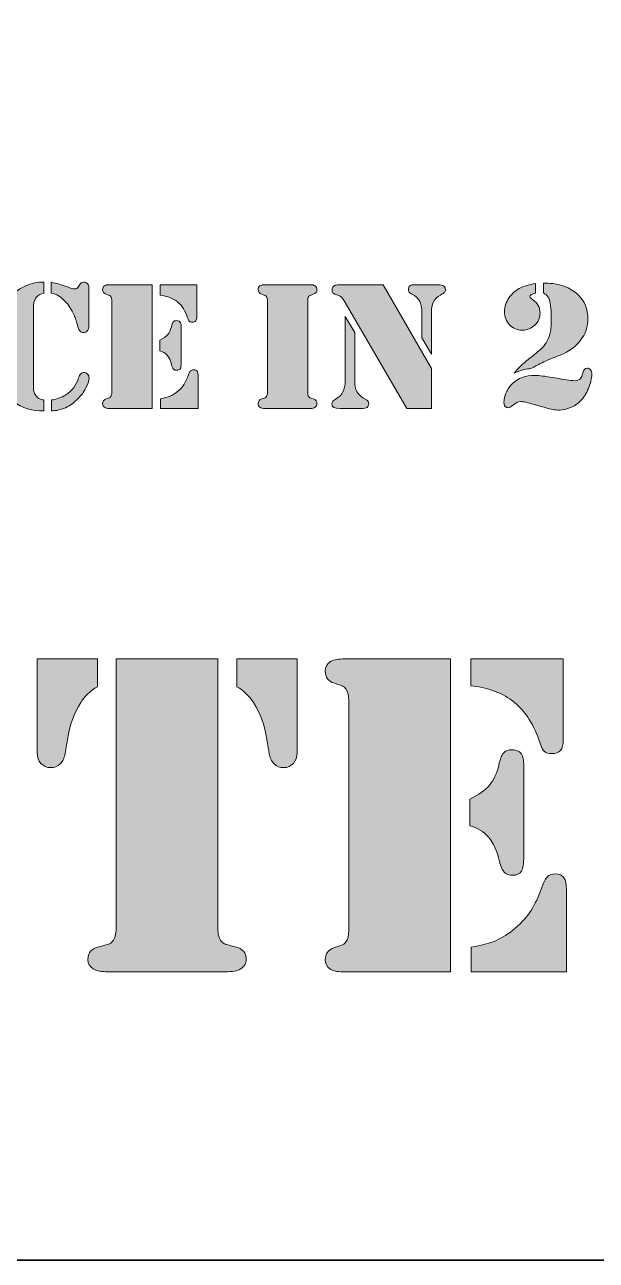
# Model space of a CAD drawing. Header units: inches. Extents: x 5 to 292, y -204 to -7.
# Drawn here: x 113.14 to 133.76, y -203.91 to -159.33 of the extents above; entities that cross this region are included whole.
import ezdxf

# ---------------------------------------------------------------- set-up
doc = ezdxf.new("R2010")
doc.units = ezdxf.units.IN
doc.header["$MEASUREMENT"] = 0
doc.layers.add('Layer 4', color=7, linetype='Continuous')
doc.layers.add('Legend', color=7, linetype='Continuous')

# ---------------------------------------------------------------- blocks, each defined once
blk = doc.blocks.new('block 3')
at = {"layer": 'Legend', "true_color": 0xffffff}
h = blk.add_hatch(color=7, dxfattribs=at)
h.dxf.hatch_style = 2
edge = h.paths.add_edge_path()
edge.add_spline(control_points=[(113.836, -168.624), (113.836, -168.624), (113.836, -169.02), (113.836, -169.02), (113.707, -169.04), (113.611, -169.096), (113.548, -169.19), (113.484, -169.284), (113.453, -169.418), (113.453, -169.593), (113.453, -169.593), (113.453, -172.296), (113.453, -172.296), (113.453, -172.296), (113.453, -172.437), (113.453, -172.437), (113.453, -172.487), (113.463, -172.54), (113.484, -172.595), (113.505, -172.651), (113.531, -172.699), (113.564, -172.738), (113.599, -172.782), (113.636, -172.813), (113.675, -172.831), (113.715, -172.85), (113.768, -172.862), (113.836, -172.869), (113.836, -172.869), (113.836, -173.268), (113.836, -173.268), (113.412, -173.268), (113.045, -173.158), (112.733, -172.938), (112.458, -172.743), (112.251, -172.482), (112.111, -172.154), (111.971, -171.826), (111.902, -171.437), (111.902, -170.987), (111.902, -170.658), (111.947, -170.35), (112.037, -170.066), (112.128, -169.781), (112.259, -169.534), (112.432, -169.324), (112.606, -169.113), (112.815, -168.943), (113.059, -168.814), (113.302, -168.685), (113.536, -168.621), (113.76, -168.621), (113.76, -168.621), (113.836, -168.624), (113.836, -168.624)], knot_values=[0, 0, 0, 0, 1, 1, 1, 2, 2, 2, 3, 3, 3, 4, 4, 4, 5, 5, 5, 6, 6, 6, 7, 7, 7, 8, 8, 8, 9, 9, 9, 10, 10, 10, 11, 11, 11, 12, 12, 12, 13, 13, 13, 14, 14, 14, 15, 15, 15, 16, 16, 16, 17, 17, 17, 18, 18, 18, 18], degree=3, periodic=1)
edge = h.paths.add_edge_path()
edge.add_spline(control_points=[(114.094, -169.023), (114.094, -169.023), (114.094, -168.627), (114.094, -168.627), (114.201, -168.645), (114.288, -168.663), (114.355, -168.683), (114.421, -168.703), (114.542, -168.744), (114.716, -168.807), (114.827, -168.847), (114.902, -168.866), (114.939, -168.866), (115.002, -168.866), (115.05, -168.838), (115.083, -168.781), (115.083, -168.781), (115.125, -168.703), (115.125, -168.703), (115.151, -168.65), (115.201, -168.624), (115.273, -168.624), (115.331, -168.624), (115.377, -168.642), (115.408, -168.676), (115.44, -168.711), (115.456, -168.763), (115.456, -168.83), (115.456, -168.83), (115.456, -170.192), (115.456, -170.192), (115.456, -170.279), (115.436, -170.342), (115.397, -170.381), (115.358, -170.421), (115.313, -170.441), (115.263, -170.441), (115.21, -170.441), (115.168, -170.423), (115.137, -170.39), (115.105, -170.356), (115.079, -170.301), (115.06, -170.224), (115.014, -170.052), (114.969, -169.917), (114.926, -169.818), (114.832, -169.611), (114.725, -169.444), (114.605, -169.315), (114.524, -169.227), (114.443, -169.16), (114.363, -169.113), (114.282, -169.066), (114.193, -169.036), (114.094, -169.023)], knot_values=[0, 0, 0, 0, 1, 1, 1, 2, 2, 2, 3, 3, 3, 4, 4, 4, 5, 5, 5, 6, 6, 6, 7, 7, 7, 8, 8, 8, 9, 9, 9, 10, 10, 10, 11, 11, 11, 12, 12, 12, 13, 13, 13, 14, 14, 14, 15, 15, 15, 16, 16, 16, 17, 17, 17, 18, 18, 18, 18], degree=3, periodic=1)
edge = h.paths.add_edge_path()
edge.add_spline(control_points=[(114.104, -173.268), (114.104, -173.268), (114.104, -172.869), (114.104, -172.869), (114.274, -172.856), (114.453, -172.792), (114.641, -172.676), (114.741, -172.612), (114.831, -172.528), (114.909, -172.422), (114.988, -172.316), (115.047, -172.2), (115.086, -172.074), (115.108, -172.004), (115.134, -171.954), (115.163, -171.925), (115.192, -171.895), (115.231, -171.881), (115.279, -171.881), (115.331, -171.881), (115.375, -171.9), (115.41, -171.939), (115.445, -171.978), (115.462, -172.028), (115.462, -172.087), (115.462, -172.185), (115.425, -172.304), (115.35, -172.444), (115.274, -172.583), (115.178, -172.712), (115.06, -172.829), (114.916, -172.973), (114.768, -173.081), (114.616, -173.15), (114.465, -173.22), (114.294, -173.259), (114.104, -173.268)], knot_values=[0, 0, 0, 0, 1, 1, 1, 2, 2, 2, 3, 3, 3, 4, 4, 4, 5, 5, 5, 6, 6, 6, 7, 7, 7, 8, 8, 8, 9, 9, 9, 10, 10, 10, 11, 11, 11, 12, 12, 12, 12], degree=3, periodic=1)
h = blk.add_hatch(color=7, dxfattribs=at)
h.dxf.hatch_style = 2
edge = h.paths.add_edge_path()
edge.add_spline(control_points=[(117.74, -168.713), (117.74, -168.713), (117.74, -173.18), (117.74, -173.18), (117.74, -173.18), (116.284, -173.18), (116.284, -173.18), (116.284, -173.18), (116.199, -173.18), (116.199, -173.18), (116.12, -173.18), (116.06, -173.165), (116.017, -173.136), (115.975, -173.106), (115.953, -173.064), (115.953, -173.01), (115.953, -172.92), (115.997, -172.861), (116.084, -172.833), (116.156, -172.809), (116.198, -172.794), (116.21, -172.789), (116.222, -172.783), (116.235, -172.771), (116.248, -172.751), (116.274, -172.716), (116.287, -172.661), (116.287, -172.584), (116.287, -172.584), (116.287, -169.308), (116.287, -169.308), (116.287, -169.232), (116.274, -169.176), (116.248, -169.141), (116.235, -169.121), (116.222, -169.109), (116.21, -169.104), (116.198, -169.098), (116.156, -169.083), (116.084, -169.059), (115.997, -169.031), (115.953, -168.972), (115.953, -168.883), (115.953, -168.828), (115.975, -168.786), (116.017, -168.757), (116.06, -168.727), (116.12, -168.713), (116.199, -168.713), (116.199, -168.713), (116.284, -168.713), (116.284, -168.713), (116.284, -168.713), (117.74, -168.713), (117.74, -168.713)], knot_values=[0, 0, 0, 0, 1, 1, 1, 2, 2, 2, 3, 3, 3, 4, 4, 4, 5, 5, 5, 6, 6, 6, 7, 7, 7, 8, 8, 8, 9, 9, 9, 10, 10, 10, 11, 11, 11, 12, 12, 12, 13, 13, 13, 14, 14, 14, 15, 15, 15, 16, 16, 16, 17, 17, 17, 18, 18, 18, 18], degree=3, periodic=1)
edge = h.paths.add_edge_path()
edge.add_spline(control_points=[(118.015, -171.095), (118.015, -171.095), (118.015, -170.716), (118.015, -170.716), (118.142, -170.654), (118.236, -170.588), (118.297, -170.516), (118.358, -170.444), (118.402, -170.348), (118.431, -170.228), (118.448, -170.145), (118.471, -170.087), (118.5, -170.056), (118.528, -170.024), (118.568, -170.009), (118.621, -170.009), (118.69, -170.009), (118.738, -170.036), (118.765, -170.09), (118.78, -170.119), (118.788, -170.183), (118.788, -170.283), (118.788, -170.283), (118.788, -171.53), (118.788, -171.53), (118.788, -171.633), (118.776, -171.704), (118.753, -171.743), (118.73, -171.782), (118.688, -171.802), (118.627, -171.802), (118.577, -171.802), (118.538, -171.787), (118.509, -171.756), (118.481, -171.726), (118.458, -171.674), (118.441, -171.602), (118.403, -171.452), (118.351, -171.336), (118.282, -171.255), (118.213, -171.175), (118.124, -171.121), (118.015, -171.095)], knot_values=[0, 0, 0, 0, 1, 1, 1, 2, 2, 2, 3, 3, 3, 4, 4, 4, 5, 5, 5, 6, 6, 6, 7, 7, 7, 8, 8, 8, 9, 9, 9, 10, 10, 10, 11, 11, 11, 12, 12, 12, 13, 13, 13, 14, 14, 14, 14], degree=3, periodic=1)
edge = h.paths.add_edge_path()
edge.add_spline(control_points=[(118.032, -168.713), (118.032, -168.713), (119.351, -168.713), (119.351, -168.713), (119.351, -168.713), (119.351, -169.871), (119.351, -169.871), (119.351, -169.939), (119.337, -169.988), (119.311, -170.018), (119.285, -170.049), (119.244, -170.064), (119.187, -170.064), (119.139, -170.064), (119.104, -170.054), (119.082, -170.035), (119.06, -170.015), (119.04, -169.975), (119.02, -169.913), (118.937, -169.661), (118.815, -169.467), (118.655, -169.334), (118.495, -169.201), (118.287, -169.121), (118.032, -169.095), (118.032, -169.095), (118.032, -168.713), (118.032, -168.713)], knot_values=[0, 0, 0, 0, 1, 1, 1, 2, 2, 2, 3, 3, 3, 4, 4, 4, 5, 5, 5, 6, 6, 6, 7, 7, 7, 8, 8, 8, 9, 9, 9, 9], degree=3, periodic=1)
edge = h.paths.add_edge_path()
edge.add_spline(control_points=[(118.035, -173.18), (118.035, -173.18), (118.035, -172.826), (118.035, -172.826), (118.177, -172.805), (118.294, -172.774), (118.387, -172.735), (118.479, -172.695), (118.573, -172.635), (118.666, -172.554), (118.76, -172.474), (118.835, -172.391), (118.891, -172.304), (118.946, -172.218), (118.999, -172.104), (119.049, -171.962), (119.073, -171.892), (119.099, -171.845), (119.125, -171.82), (119.151, -171.795), (119.187, -171.782), (119.233, -171.782), (119.294, -171.782), (119.336, -171.8), (119.36, -171.836), (119.384, -171.872), (119.396, -171.935), (119.396, -172.025), (119.396, -172.025), (119.396, -173.18), (119.396, -173.18), (119.396, -173.18), (118.035, -173.18), (118.035, -173.18)], knot_values=[0, 0, 0, 0, 1, 1, 1, 2, 2, 2, 3, 3, 3, 4, 4, 4, 5, 5, 5, 6, 6, 6, 7, 7, 7, 8, 8, 8, 9, 9, 9, 10, 10, 10, 11, 11, 11, 11], degree=3, periodic=1)
h = blk.add_hatch(color=7, dxfattribs=at)
h.dxf.hatch_style = 2
edge = h.paths.add_edge_path()
edge.add_spline(control_points=[(123.353, -173.18), (123.353, -173.18), (121.894, -173.18), (121.894, -173.18), (121.894, -173.18), (121.808, -173.18), (121.808, -173.18), (121.73, -173.18), (121.669, -173.165), (121.627, -173.136), (121.584, -173.106), (121.563, -173.064), (121.563, -173.01), (121.563, -172.92), (121.607, -172.861), (121.694, -172.833), (121.766, -172.809), (121.808, -172.794), (121.82, -172.789), (121.832, -172.783), (121.844, -172.771), (121.858, -172.751), (121.884, -172.716), (121.897, -172.661), (121.897, -172.584), (121.897, -172.584), (121.897, -169.308), (121.897, -169.308), (121.897, -169.232), (121.884, -169.176), (121.858, -169.141), (121.844, -169.121), (121.832, -169.109), (121.82, -169.104), (121.808, -169.098), (121.766, -169.083), (121.694, -169.059), (121.607, -169.031), (121.563, -168.972), (121.563, -168.883), (121.563, -168.828), (121.584, -168.786), (121.627, -168.757), (121.669, -168.727), (121.73, -168.713), (121.808, -168.713), (121.808, -168.713), (121.894, -168.713), (121.894, -168.713), (121.894, -168.713), (123.353, -168.713), (123.353, -168.713), (123.353, -168.713), (123.438, -168.713), (123.438, -168.713), (123.517, -168.713), (123.577, -168.727), (123.62, -168.757), (123.662, -168.786), (123.684, -168.828), (123.684, -168.883), (123.684, -168.972), (123.64, -169.031), (123.553, -169.059), (123.481, -169.083), (123.439, -169.098), (123.427, -169.104), (123.415, -169.109), (123.402, -169.121), (123.389, -169.141), (123.363, -169.176), (123.35, -169.232), (123.35, -169.308), (123.35, -169.308), (123.35, -172.584), (123.35, -172.584), (123.35, -172.661), (123.363, -172.716), (123.389, -172.751), (123.402, -172.771), (123.415, -172.783), (123.427, -172.789), (123.439, -172.794), (123.481, -172.809), (123.553, -172.833), (123.64, -172.861), (123.684, -172.92), (123.684, -173.01), (123.684, -173.064), (123.662, -173.106), (123.62, -173.136), (123.577, -173.165), (123.517, -173.18), (123.438, -173.18), (123.438, -173.18), (123.353, -173.18), (123.353, -173.18)], knot_values=[0, 0, 0, 0, 1, 1, 1, 2, 2, 2, 3, 3, 3, 4, 4, 4, 5, 5, 5, 6, 6, 6, 7, 7, 7, 8, 8, 8, 9, 9, 9, 10, 10, 10, 11, 11, 11, 12, 12, 12, 13, 13, 13, 14, 14, 14, 15, 15, 15, 16, 16, 16, 17, 17, 17, 18, 18, 18, 19, 19, 19, 20, 20, 20, 21, 21, 21, 22, 22, 22, 23, 23, 23, 24, 24, 24, 25, 25, 25, 26, 26, 26, 27, 27, 27, 28, 28, 28, 29, 29, 29, 30, 30, 30, 31, 31, 31, 32, 32, 32, 32], degree=3, periodic=1)
h = blk.add_hatch(color=7, dxfattribs=at)
h.dxf.hatch_style = 2
edge = h.paths.add_edge_path()
edge.add_spline(control_points=[(124.702, -169.861), (124.702, -169.861), (125.049, -170.437), (125.049, -170.437), (125.049, -170.437), (125.049, -172.191), (125.049, -172.191), (125.049, -172.344), (125.074, -172.47), (125.126, -172.568), (125.177, -172.666), (125.258, -172.747), (125.369, -172.81), (125.369, -172.81), (125.467, -172.866), (125.467, -172.866), (125.524, -172.898), (125.553, -172.947), (125.553, -173.013), (125.553, -173.063), (125.532, -173.104), (125.49, -173.137), (125.455, -173.166), (125.383, -173.18), (125.274, -173.18), (125.274, -173.18), (124.518, -173.18), (124.518, -173.18), (124.32, -173.18), (124.22, -173.123), (124.22, -173.01), (124.22, -172.97), (124.231, -172.939), (124.252, -172.916), (124.272, -172.893), (124.317, -172.862), (124.387, -172.823), (124.597, -172.707), (124.702, -172.497), (124.702, -172.191), (124.702, -172.191), (124.702, -169.861), (124.702, -169.861)], knot_values=[0, 0, 0, 0, 1, 1, 1, 2, 2, 2, 3, 3, 3, 4, 4, 4, 5, 5, 5, 6, 6, 6, 7, 7, 7, 8, 8, 8, 9, 9, 9, 10, 10, 10, 11, 11, 11, 12, 12, 12, 13, 13, 13, 14, 14, 14, 14], degree=3, periodic=1)
edge = h.paths.add_edge_path()
edge.add_spline(control_points=[(126.073, -168.713), (126.073, -168.713), (127.814, -171.737), (127.814, -171.737), (127.814, -171.737), (127.814, -173.18), (127.814, -173.18), (127.814, -173.18), (126.921, -173.18), (126.921, -173.18), (126.921, -173.18), (124.698, -169.351), (124.698, -169.351), (124.65, -169.268), (124.611, -169.21), (124.581, -169.177), (124.55, -169.145), (124.511, -169.12), (124.463, -169.105), (124.463, -169.105), (124.338, -169.059), (124.338, -169.059), (124.306, -169.048), (124.279, -169.029), (124.26, -169.001), (124.24, -168.972), (124.23, -168.941), (124.23, -168.905), (124.23, -168.868), (124.24, -168.834), (124.26, -168.802), (124.279, -168.771), (124.306, -168.748), (124.338, -168.735), (124.375, -168.72), (124.476, -168.713), (124.639, -168.713), (124.639, -168.713), (126.073, -168.713), (126.073, -168.713)], knot_values=[0, 0, 0, 0, 1, 1, 1, 2, 2, 2, 3, 3, 3, 4, 4, 4, 5, 5, 5, 6, 6, 6, 7, 7, 7, 8, 8, 8, 9, 9, 9, 10, 10, 10, 11, 11, 11, 12, 12, 12, 13, 13, 13, 13], degree=3, periodic=1)
edge = h.paths.add_edge_path()
edge.add_spline(control_points=[(127.814, -171.213), (127.814, -171.213), (127.467, -170.627), (127.467, -170.627), (127.467, -170.627), (127.467, -169.721), (127.467, -169.721), (127.467, -169.537), (127.44, -169.397), (127.387, -169.3), (127.333, -169.203), (127.239, -169.119), (127.104, -169.049), (127.058, -169.028), (127.026, -169.004), (127.009, -168.979), (126.991, -168.954), (126.983, -168.922), (126.983, -168.883), (126.983, -168.823), (127.002, -168.781), (127.04, -168.753), (127.078, -168.726), (127.14, -168.713), (127.225, -168.713), (127.225, -168.713), (128.043, -168.713), (128.043, -168.713), (128.154, -168.713), (128.227, -168.73), (128.262, -168.765), (128.299, -168.8), (128.318, -168.841), (128.318, -168.889), (128.318, -168.935), (128.308, -168.969), (128.287, -168.992), (128.266, -169.015), (128.217, -169.046), (128.138, -169.085), (128.022, -169.145), (127.935, -169.235), (127.876, -169.357), (127.835, -169.447), (127.814, -169.568), (127.814, -169.721), (127.814, -169.721), (127.814, -171.213), (127.814, -171.213)], knot_values=[0, 0, 0, 0, 1, 1, 1, 2, 2, 2, 3, 3, 3, 4, 4, 4, 5, 5, 5, 6, 6, 6, 7, 7, 7, 8, 8, 8, 9, 9, 9, 10, 10, 10, 11, 11, 11, 12, 12, 12, 13, 13, 13, 14, 14, 14, 15, 15, 15, 16, 16, 16, 16], degree=3, periodic=1)
h = blk.add_hatch(color=7, dxfattribs=at)
h.dxf.hatch_style = 2
edge = h.paths.add_edge_path()
edge.add_spline(control_points=[(133.43, -171.727), (133.478, -171.725), (133.518, -171.744), (133.55, -171.786), (133.581, -171.827), (133.597, -171.882), (133.597, -171.949), (133.597, -172.1), (133.557, -172.268), (133.478, -172.455), (133.398, -172.641), (133.303, -172.792), (133.191, -172.905), (133.095, -173.003), (132.976, -173.083), (132.835, -173.144), (132.693, -173.205), (132.558, -173.235), (132.432, -173.235), (132.279, -173.235), (132.118, -173.21), (131.948, -173.16), (131.948, -173.16), (131.516, -173.033), (131.516, -173.033), (131.273, -172.963), (131.116, -172.928), (131.044, -172.928), (130.948, -172.928), (130.847, -172.973), (130.74, -173.065), (130.672, -173.122), (130.621, -173.15), (130.586, -173.15), (130.536, -173.15), (130.497, -173.134), (130.47, -173.101), (130.443, -173.069), (130.429, -173.022), (130.429, -172.96), (130.429, -172.843), (130.456, -172.723), (130.511, -172.601), (130.565, -172.478), (130.64, -172.371), (130.733, -172.28), (130.932, -172.086), (131.202, -171.988), (131.545, -171.988), (131.704, -171.988), (131.919, -172.014), (132.19, -172.064), (132.585, -172.138), (132.842, -172.175), (132.962, -172.175), (133.067, -172.175), (133.144, -172.149), (133.195, -172.096), (133.212, -172.077), (133.226, -172.054), (133.235, -172.029), (133.245, -172.004), (133.258, -171.959), (133.273, -171.894), (133.297, -171.787), (133.349, -171.731), (133.43, -171.727)], knot_values=[0, 0, 0, 0, 1, 1, 1, 2, 2, 2, 3, 3, 3, 4, 4, 4, 5, 5, 5, 6, 6, 6, 7, 7, 7, 8, 8, 8, 9, 9, 9, 10, 10, 10, 11, 11, 11, 12, 12, 12, 13, 13, 13, 14, 14, 14, 15, 15, 15, 16, 16, 16, 17, 17, 17, 18, 18, 18, 19, 19, 19, 20, 20, 20, 21, 21, 21, 22, 22, 22, 22], degree=3, periodic=1)
edge = h.paths.add_edge_path()
edge.add_spline(control_points=[(131.568, -168.666), (131.568, -168.666), (131.568, -169.014), (131.568, -169.014), (131.507, -169.027), (131.457, -169.045), (131.419, -169.069), (131.381, -169.093), (131.363, -169.117), (131.365, -169.141), (131.369, -169.172), (131.399, -169.204), (131.453, -169.239), (131.552, -169.307), (131.622, -169.38), (131.666, -169.459), (131.71, -169.537), (131.732, -169.632), (131.732, -169.743), (131.732, -169.909), (131.669, -170.052), (131.544, -170.172), (131.418, -170.292), (131.27, -170.352), (131.1, -170.352), (130.914, -170.352), (130.76, -170.288), (130.635, -170.161), (130.511, -170.033), (130.449, -169.874), (130.449, -169.684), (130.449, -169.506), (130.503, -169.339), (130.611, -169.184), (130.719, -169.029), (130.865, -168.907), (131.051, -168.817), (131.169, -168.76), (131.341, -168.71), (131.568, -168.666)], knot_values=[0, 0, 0, 0, 1, 1, 1, 2, 2, 2, 3, 3, 3, 4, 4, 4, 5, 5, 5, 6, 6, 6, 7, 7, 7, 8, 8, 8, 9, 9, 9, 10, 10, 10, 11, 11, 11, 12, 12, 12, 13, 13, 13, 13], degree=3, periodic=1)
edge = h.paths.add_edge_path()
edge.add_spline(control_points=[(131.856, -169.014), (131.856, -169.014), (131.856, -168.657), (131.856, -168.657), (131.856, -168.657), (131.944, -168.657), (131.944, -168.657), (132.171, -168.657), (132.388, -168.694), (132.594, -168.77), (132.8, -168.845), (132.972, -168.949), (133.11, -169.082), (133.341, -169.307), (133.456, -169.591), (133.456, -169.933), (133.456, -170.228), (133.37, -170.489), (133.196, -170.717), (133.023, -170.945), (132.777, -171.123), (132.458, -171.252), (132.458, -171.252), (132.029, -171.422), (132.029, -171.422), (131.905, -171.473), (131.729, -171.56), (131.503, -171.684), (131.503, -171.684), (131.404, -171.74), (131.404, -171.74), (131.317, -171.74), (131.233, -171.751), (131.152, -171.774), (131.072, -171.797), (130.955, -171.841), (130.802, -171.907), (130.881, -171.802), (130.96, -171.711), (131.04, -171.635), (131.119, -171.559), (131.239, -171.458), (131.398, -171.334), (131.603, -171.175), (131.741, -171.059), (131.812, -170.989), (131.883, -170.918), (131.943, -170.835), (131.993, -170.742), (132.044, -170.646), (132.08, -170.533), (132.103, -170.403), (132.126, -170.273), (132.137, -170.109), (132.137, -169.91), (132.137, -169.561), (132.107, -169.326), (132.046, -169.203), (132.022, -169.156), (131.996, -169.118), (131.969, -169.092), (131.942, -169.066), (131.904, -169.04), (131.856, -169.014)], knot_values=[0, 0, 0, 0, 1, 1, 1, 2, 2, 2, 3, 3, 3, 4, 4, 4, 5, 5, 5, 6, 6, 6, 7, 7, 7, 8, 8, 8, 9, 9, 9, 10, 10, 10, 11, 11, 11, 12, 12, 12, 13, 13, 13, 14, 14, 14, 15, 15, 15, 16, 16, 16, 17, 17, 17, 18, 18, 18, 19, 19, 19, 20, 20, 20, 21, 21, 21, 21], degree=3, periodic=1)
h = blk.add_hatch(color=7, dxfattribs=at)
h.dxf.hatch_style = 2
edge = h.paths.add_edge_path()
edge.add_spline(control_points=[(113.592, -182.214), (113.592, -182.214), (115.767, -182.214), (115.767, -182.214), (115.767, -182.214), (115.767, -183.214), (115.767, -183.214), (115.508, -183.363), (115.307, -183.553), (115.163, -183.785), (114.926, -184.16), (114.766, -184.603), (114.684, -185.116), (114.684, -185.116), (114.601, -185.62), (114.601, -185.62), (114.574, -185.78), (114.514, -185.906), (114.423, -185.997), (114.332, -186.088), (114.218, -186.133), (114.08, -186.133), (113.937, -186.133), (113.82, -186.083), (113.729, -185.984), (113.638, -185.885), (113.592, -185.755), (113.592, -185.596), (113.592, -185.596), (113.592, -182.214), (113.592, -182.214)], knot_values=[0, 0, 0, 0, 1, 1, 1, 2, 2, 2, 3, 3, 3, 4, 4, 4, 5, 5, 5, 6, 6, 6, 7, 7, 7, 8, 8, 8, 9, 9, 9, 10, 10, 10, 10], degree=3, periodic=1)
edge = h.paths.add_edge_path()
edge.add_spline(control_points=[(120.108, -182.214), (120.108, -182.214), (120.108, -191.929), (120.108, -191.929), (120.108, -192.144), (120.149, -192.298), (120.232, -192.392), (120.276, -192.447), (120.317, -192.482), (120.356, -192.495), (120.394, -192.509), (120.521, -192.544), (120.736, -192.599), (121.001, -192.659), (121.133, -192.811), (121.133, -193.054), (121.133, -193.197), (121.061, -193.313), (120.918, -193.401), (120.813, -193.467), (120.637, -193.5), (120.389, -193.5), (120.389, -193.5), (120.116, -193.5), (120.116, -193.5), (120.116, -193.5), (116.428, -193.5), (116.428, -193.5), (116.428, -193.5), (116.156, -193.5), (116.156, -193.5), (115.913, -193.5), (115.73, -193.463), (115.606, -193.388), (115.482, -193.314), (115.42, -193.202), (115.42, -193.054), (115.42, -192.811), (115.552, -192.659), (115.817, -192.599), (116.032, -192.544), (116.158, -192.509), (116.197, -192.495), (116.235, -192.482), (116.274, -192.447), (116.313, -192.392), (116.395, -192.298), (116.437, -192.144), (116.437, -191.929), (116.437, -191.929), (116.437, -182.214), (116.437, -182.214), (116.437, -182.214), (120.108, -182.214), (120.108, -182.214)], knot_values=[0, 0, 0, 0, 1, 1, 1, 2, 2, 2, 3, 3, 3, 4, 4, 4, 5, 5, 5, 6, 6, 6, 7, 7, 7, 8, 8, 8, 9, 9, 9, 10, 10, 10, 11, 11, 11, 12, 12, 12, 13, 13, 13, 14, 14, 14, 15, 15, 15, 16, 16, 16, 17, 17, 17, 18, 18, 18, 18], degree=3, periodic=1)
edge = h.paths.add_edge_path()
edge.add_spline(control_points=[(122.969, -182.214), (122.969, -182.214), (122.969, -185.596), (122.969, -185.596), (122.969, -185.755), (122.923, -185.885), (122.832, -185.984), (122.741, -186.083), (122.624, -186.133), (122.481, -186.133), (122.343, -186.133), (122.229, -186.088), (122.138, -185.997), (122.047, -185.906), (121.987, -185.78), (121.96, -185.62), (121.96, -185.62), (121.877, -185.116), (121.877, -185.116), (121.794, -184.603), (121.635, -184.16), (121.398, -183.785), (121.249, -183.553), (121.048, -183.363), (120.794, -183.214), (120.794, -183.214), (120.794, -182.214), (120.794, -182.214), (120.794, -182.214), (122.969, -182.214), (122.969, -182.214)], knot_values=[0, 0, 0, 0, 1, 1, 1, 2, 2, 2, 3, 3, 3, 4, 4, 4, 5, 5, 5, 6, 6, 6, 7, 7, 7, 8, 8, 8, 9, 9, 9, 10, 10, 10, 10], degree=3, periodic=1)
h = blk.add_hatch(color=7, dxfattribs=at)
h.dxf.hatch_style = 2
edge = h.paths.add_edge_path()
edge.add_spline(control_points=[(128.5, -182.214), (128.5, -182.214), (128.5, -193.5), (128.5, -193.5), (128.5, -193.5), (124.821, -193.5), (124.821, -193.5), (124.821, -193.5), (124.606, -193.5), (124.606, -193.5), (124.407, -193.5), (124.254, -193.463), (124.147, -193.388), (124.039, -193.314), (123.986, -193.208), (123.986, -193.07), (123.986, -192.844), (124.096, -192.695), (124.316, -192.624), (124.498, -192.563), (124.604, -192.526), (124.635, -192.512), (124.665, -192.498), (124.697, -192.466), (124.73, -192.417), (124.796, -192.329), (124.829, -192.188), (124.829, -191.995), (124.829, -191.995), (124.829, -183.719), (124.829, -183.719), (124.829, -183.526), (124.796, -183.385), (124.73, -183.297), (124.697, -183.247), (124.665, -183.216), (124.635, -183.202), (124.604, -183.188), (124.498, -183.151), (124.316, -183.09), (124.096, -183.019), (123.986, -182.87), (123.986, -182.644), (123.986, -182.506), (124.039, -182.4), (124.147, -182.325), (124.254, -182.251), (124.407, -182.214), (124.606, -182.214), (124.606, -182.214), (124.821, -182.214), (124.821, -182.214), (124.821, -182.214), (128.5, -182.214), (128.5, -182.214)], knot_values=[0, 0, 0, 0, 1, 1, 1, 2, 2, 2, 3, 3, 3, 4, 4, 4, 5, 5, 5, 6, 6, 6, 7, 7, 7, 8, 8, 8, 9, 9, 9, 10, 10, 10, 11, 11, 11, 12, 12, 12, 13, 13, 13, 14, 14, 14, 15, 15, 15, 16, 16, 16, 17, 17, 17, 18, 18, 18, 18], degree=3, periodic=1)
edge = h.paths.add_edge_path()
edge.add_spline(control_points=[(129.195, -188.233), (129.195, -188.233), (129.195, -187.274), (129.195, -187.274), (129.514, -187.12), (129.751, -186.952), (129.906, -186.77), (130.06, -186.588), (130.173, -186.345), (130.245, -186.042), (130.289, -185.833), (130.347, -185.688), (130.418, -185.608), (130.49, -185.528), (130.592, -185.488), (130.724, -185.488), (130.901, -185.488), (131.022, -185.557), (131.088, -185.695), (131.127, -185.766), (131.146, -185.929), (131.146, -186.183), (131.146, -186.183), (131.146, -189.333), (131.146, -189.333), (131.146, -189.592), (131.117, -189.771), (131.059, -189.87), (131.001, -189.969), (130.895, -190.019), (130.741, -190.019), (130.614, -190.019), (130.515, -189.98), (130.443, -189.903), (130.371, -189.826), (130.313, -189.697), (130.269, -189.515), (130.176, -189.134), (130.042, -188.842), (129.868, -188.638), (129.695, -188.434), (129.47, -188.299), (129.195, -188.233)], knot_values=[0, 0, 0, 0, 1, 1, 1, 2, 2, 2, 3, 3, 3, 4, 4, 4, 5, 5, 5, 6, 6, 6, 7, 7, 7, 8, 8, 8, 9, 9, 9, 10, 10, 10, 11, 11, 11, 12, 12, 12, 13, 13, 13, 14, 14, 14, 14], degree=3, periodic=1)
edge = h.paths.add_edge_path()
edge.add_spline(control_points=[(129.236, -182.214), (129.236, -182.214), (132.568, -182.214), (132.568, -182.214), (132.568, -182.214), (132.568, -185.141), (132.568, -185.141), (132.568, -185.312), (132.535, -185.436), (132.469, -185.513), (132.403, -185.59), (132.298, -185.629), (132.155, -185.629), (132.033, -185.629), (131.945, -185.604), (131.89, -185.554), (131.835, -185.505), (131.782, -185.403), (131.733, -185.248), (131.523, -184.609), (131.216, -184.121), (130.811, -183.785), (130.406, -183.449), (129.881, -183.247), (129.236, -183.181), (129.236, -183.181), (129.236, -182.214), (129.236, -182.214)], knot_values=[0, 0, 0, 0, 1, 1, 1, 2, 2, 2, 3, 3, 3, 4, 4, 4, 5, 5, 5, 6, 6, 6, 7, 7, 7, 8, 8, 8, 9, 9, 9, 9], degree=3, periodic=1)
edge = h.paths.add_edge_path()
edge.add_spline(control_points=[(129.244, -193.5), (129.244, -193.5), (129.244, -192.607), (129.244, -192.607), (129.602, -192.552), (129.899, -192.475), (130.133, -192.376), (130.367, -192.276), (130.603, -192.125), (130.84, -191.921), (131.077, -191.717), (131.266, -191.506), (131.406, -191.288), (131.547, -191.071), (131.681, -190.782), (131.807, -190.424), (131.868, -190.248), (131.931, -190.128), (131.997, -190.065), (132.064, -190.001), (132.155, -189.969), (132.27, -189.969), (132.425, -189.969), (132.532, -190.015), (132.593, -190.106), (132.653, -190.197), (132.684, -190.355), (132.684, -190.581), (132.684, -190.581), (132.684, -193.5), (132.684, -193.5), (132.684, -193.5), (129.244, -193.5), (129.244, -193.5)], knot_values=[0, 0, 0, 0, 1, 1, 1, 2, 2, 2, 3, 3, 3, 4, 4, 4, 5, 5, 5, 6, 6, 6, 7, 7, 7, 8, 8, 8, 9, 9, 9, 10, 10, 10, 11, 11, 11, 11], degree=3, periodic=1)
at = {"layer": 'Legend', "lineweight": 0}
for points, knots in [([(113.836, -168.624), (113.836, -168.624), (113.836, -169.02), (113.836, -169.02), (113.707, -169.04), (113.611, -169.096), (113.548, -169.19), (113.484, -169.284), (113.453, -169.418), (113.453, -169.593), (113.453, -169.593), (113.453, -172.296), (113.453, -172.296), (113.453, -172.296), (113.453, -172.437), (113.453, -172.437), (113.453, -172.487), (113.463, -172.54), (113.484, -172.595), (113.505, -172.651), (113.531, -172.699), (113.564, -172.738), (113.599, -172.782), (113.636, -172.813), (113.675, -172.831), (113.715, -172.85), (113.768, -172.862), (113.836, -172.869), (113.836, -172.869), (113.836, -173.268), (113.836, -173.268), (113.412, -173.268), (113.045, -173.158), (112.733, -172.938), (112.458, -172.743), (112.251, -172.482), (112.111, -172.154), (111.971, -171.826), (111.902, -171.437), (111.902, -170.987), (111.902, -170.658), (111.947, -170.35), (112.037, -170.066), (112.128, -169.781), (112.259, -169.534), (112.432, -169.324), (112.606, -169.113), (112.815, -168.943), (113.059, -168.814), (113.302, -168.685), (113.536, -168.621), (113.76, -168.621), (113.76, -168.621), (113.836, -168.624), (113.836, -168.624)], [0, 0, 0, 0, 1, 1, 1, 2, 2, 2, 3, 3, 3, 4, 4, 4, 5, 5, 5, 6, 6, 6, 7, 7, 7, 8, 8, 8, 9, 9, 9, 10, 10, 10, 11, 11, 11, 12, 12, 12, 13, 13, 13, 14, 14, 14, 15, 15, 15, 16, 16, 16, 17, 17, 17, 18, 18, 18, 18]), ([(114.094, -169.023), (114.094, -169.023), (114.094, -168.627), (114.094, -168.627), (114.201, -168.645), (114.288, -168.663), (114.355, -168.683), (114.421, -168.703), (114.542, -168.744), (114.716, -168.807), (114.827, -168.847), (114.902, -168.866), (114.939, -168.866), (115.002, -168.866), (115.05, -168.838), (115.083, -168.781), (115.083, -168.781), (115.125, -168.703), (115.125, -168.703), (115.151, -168.65), (115.201, -168.624), (115.273, -168.624), (115.331, -168.624), (115.377, -168.642), (115.408, -168.676), (115.44, -168.711), (115.456, -168.763), (115.456, -168.83), (115.456, -168.83), (115.456, -170.192), (115.456, -170.192), (115.456, -170.279), (115.436, -170.342), (115.397, -170.381), (115.358, -170.421), (115.313, -170.441), (115.263, -170.441), (115.21, -170.441), (115.168, -170.423), (115.137, -170.39), (115.105, -170.356), (115.079, -170.301), (115.06, -170.224), (115.014, -170.052), (114.969, -169.917), (114.926, -169.818), (114.832, -169.611), (114.725, -169.444), (114.605, -169.315), (114.524, -169.227), (114.443, -169.16), (114.363, -169.113), (114.282, -169.066), (114.193, -169.036), (114.094, -169.023)], [0, 0, 0, 0, 1, 1, 1, 2, 2, 2, 3, 3, 3, 4, 4, 4, 5, 5, 5, 6, 6, 6, 7, 7, 7, 8, 8, 8, 9, 9, 9, 10, 10, 10, 11, 11, 11, 12, 12, 12, 13, 13, 13, 14, 14, 14, 15, 15, 15, 16, 16, 16, 17, 17, 17, 18, 18, 18, 18]), ([(117.74, -168.713), (117.74, -168.713), (117.74, -173.18), (117.74, -173.18), (117.74, -173.18), (116.284, -173.18), (116.284, -173.18), (116.284, -173.18), (116.199, -173.18), (116.199, -173.18), (116.12, -173.18), (116.06, -173.165), (116.017, -173.136), (115.975, -173.106), (115.953, -173.064), (115.953, -173.01), (115.953, -172.92), (115.997, -172.861), (116.084, -172.833), (116.156, -172.809), (116.198, -172.794), (116.21, -172.789), (116.222, -172.783), (116.235, -172.771), (116.248, -172.751), (116.274, -172.716), (116.287, -172.661), (116.287, -172.584), (116.287, -172.584), (116.287, -169.308), (116.287, -169.308), (116.287, -169.232), (116.274, -169.176), (116.248, -169.141), (116.235, -169.121), (116.222, -169.109), (116.21, -169.104), (116.198, -169.098), (116.156, -169.083), (116.084, -169.059), (115.997, -169.031), (115.953, -168.972), (115.953, -168.883), (115.953, -168.828), (115.975, -168.786), (116.017, -168.757), (116.06, -168.727), (116.12, -168.713), (116.199, -168.713), (116.199, -168.713), (116.284, -168.713), (116.284, -168.713), (116.284, -168.713), (117.74, -168.713), (117.74, -168.713)], [0, 0, 0, 0, 1, 1, 1, 2, 2, 2, 3, 3, 3, 4, 4, 4, 5, 5, 5, 6, 6, 6, 7, 7, 7, 8, 8, 8, 9, 9, 9, 10, 10, 10, 11, 11, 11, 12, 12, 12, 13, 13, 13, 14, 14, 14, 15, 15, 15, 16, 16, 16, 17, 17, 17, 18, 18, 18, 18]), ([(118.032, -168.713), (118.032, -168.713), (119.351, -168.713), (119.351, -168.713), (119.351, -168.713), (119.351, -169.871), (119.351, -169.871), (119.351, -169.939), (119.337, -169.988), (119.311, -170.018), (119.285, -170.049), (119.244, -170.064), (119.187, -170.064), (119.139, -170.064), (119.104, -170.054), (119.082, -170.035), (119.06, -170.015), (119.04, -169.975), (119.02, -169.913), (118.937, -169.661), (118.815, -169.467), (118.655, -169.334), (118.495, -169.201), (118.287, -169.121), (118.032, -169.095), (118.032, -169.095), (118.032, -168.713), (118.032, -168.713)], [0, 0, 0, 0, 1, 1, 1, 2, 2, 2, 3, 3, 3, 4, 4, 4, 5, 5, 5, 6, 6, 6, 7, 7, 7, 8, 8, 8, 9, 9, 9, 9]), ([(123.353, -173.18), (123.353, -173.18), (121.894, -173.18), (121.894, -173.18), (121.894, -173.18), (121.808, -173.18), (121.808, -173.18), (121.73, -173.18), (121.669, -173.165), (121.627, -173.136), (121.584, -173.106), (121.563, -173.064), (121.563, -173.01), (121.563, -172.92), (121.607, -172.861), (121.694, -172.833), (121.766, -172.809), (121.808, -172.794), (121.82, -172.789), (121.832, -172.783), (121.844, -172.771), (121.858, -172.751), (121.884, -172.716), (121.897, -172.661), (121.897, -172.584), (121.897, -172.584), (121.897, -169.308), (121.897, -169.308), (121.897, -169.232), (121.884, -169.176), (121.858, -169.141), (121.844, -169.121), (121.832, -169.109), (121.82, -169.104), (121.808, -169.098), (121.766, -169.083), (121.694, -169.059), (121.607, -169.031), (121.563, -168.972), (121.563, -168.883), (121.563, -168.828), (121.584, -168.786), (121.627, -168.757), (121.669, -168.727), (121.73, -168.713), (121.808, -168.713), (121.808, -168.713), (121.894, -168.713), (121.894, -168.713), (121.894, -168.713), (123.353, -168.713), (123.353, -168.713), (123.353, -168.713), (123.438, -168.713), (123.438, -168.713), (123.517, -168.713), (123.577, -168.727), (123.62, -168.757), (123.662, -168.786), (123.684, -168.828), (123.684, -168.883), (123.684, -168.972), (123.64, -169.031), (123.553, -169.059), (123.481, -169.083), (123.439, -169.098), (123.427, -169.104), (123.415, -169.109), (123.402, -169.121), (123.389, -169.141), (123.363, -169.176), (123.35, -169.232), (123.35, -169.308), (123.35, -169.308), (123.35, -172.584), (123.35, -172.584), (123.35, -172.661), (123.363, -172.716), (123.389, -172.751), (123.402, -172.771), (123.415, -172.783), (123.427, -172.789), (123.439, -172.794), (123.481, -172.809), (123.553, -172.833), (123.64, -172.861), (123.684, -172.92), (123.684, -173.01), (123.684, -173.064), (123.662, -173.106), (123.62, -173.136), (123.577, -173.165), (123.517, -173.18), (123.438, -173.18), (123.438, -173.18), (123.353, -173.18), (123.353, -173.18)], [0, 0, 0, 0, 1, 1, 1, 2, 2, 2, 3, 3, 3, 4, 4, 4, 5, 5, 5, 6, 6, 6, 7, 7, 7, 8, 8, 8, 9, 9, 9, 10, 10, 10, 11, 11, 11, 12, 12, 12, 13, 13, 13, 14, 14, 14, 15, 15, 15, 16, 16, 16, 17, 17, 17, 18, 18, 18, 19, 19, 19, 20, 20, 20, 21, 21, 21, 22, 22, 22, 23, 23, 23, 24, 24, 24, 25, 25, 25, 26, 26, 26, 27, 27, 27, 28, 28, 28, 29, 29, 29, 30, 30, 30, 31, 31, 31, 32, 32, 32, 32]), ([(126.073, -168.713), (126.073, -168.713), (127.814, -171.737), (127.814, -171.737), (127.814, -171.737), (127.814, -173.18), (127.814, -173.18), (127.814, -173.18), (126.921, -173.18), (126.921, -173.18), (126.921, -173.18), (124.698, -169.351), (124.698, -169.351), (124.65, -169.268), (124.611, -169.21), (124.581, -169.177), (124.55, -169.145), (124.511, -169.12), (124.463, -169.105), (124.463, -169.105), (124.338, -169.059), (124.338, -169.059), (124.306, -169.048), (124.279, -169.029), (124.26, -169.001), (124.24, -168.972), (124.23, -168.941), (124.23, -168.905), (124.23, -168.868), (124.24, -168.834), (124.26, -168.802), (124.279, -168.771), (124.306, -168.748), (124.338, -168.735), (124.375, -168.72), (124.476, -168.713), (124.639, -168.713), (124.639, -168.713), (126.073, -168.713), (126.073, -168.713)], [0, 0, 0, 0, 1, 1, 1, 2, 2, 2, 3, 3, 3, 4, 4, 4, 5, 5, 5, 6, 6, 6, 7, 7, 7, 8, 8, 8, 9, 9, 9, 10, 10, 10, 11, 11, 11, 12, 12, 12, 13, 13, 13, 13]), ([(127.814, -171.213), (127.814, -171.213), (127.467, -170.627), (127.467, -170.627), (127.467, -170.627), (127.467, -169.721), (127.467, -169.721), (127.467, -169.537), (127.44, -169.397), (127.387, -169.3), (127.333, -169.203), (127.239, -169.119), (127.104, -169.049), (127.058, -169.028), (127.026, -169.004), (127.009, -168.979), (126.991, -168.954), (126.983, -168.922), (126.983, -168.883), (126.983, -168.823), (127.002, -168.781), (127.04, -168.753), (127.078, -168.726), (127.14, -168.713), (127.225, -168.713), (127.225, -168.713), (128.043, -168.713), (128.043, -168.713), (128.154, -168.713), (128.227, -168.73), (128.262, -168.765), (128.299, -168.8), (128.318, -168.841), (128.318, -168.889), (128.318, -168.935), (128.308, -168.969), (128.287, -168.992), (128.266, -169.015), (128.217, -169.046), (128.138, -169.085), (128.022, -169.145), (127.935, -169.235), (127.876, -169.357), (127.835, -169.447), (127.814, -169.568), (127.814, -169.721), (127.814, -169.721), (127.814, -171.213), (127.814, -171.213)], [0, 0, 0, 0, 1, 1, 1, 2, 2, 2, 3, 3, 3, 4, 4, 4, 5, 5, 5, 6, 6, 6, 7, 7, 7, 8, 8, 8, 9, 9, 9, 10, 10, 10, 11, 11, 11, 12, 12, 12, 13, 13, 13, 14, 14, 14, 15, 15, 15, 16, 16, 16, 16]), ([(131.568, -168.666), (131.568, -168.666), (131.568, -169.014), (131.568, -169.014), (131.507, -169.027), (131.457, -169.045), (131.419, -169.069), (131.381, -169.093), (131.363, -169.117), (131.365, -169.141), (131.369, -169.172), (131.399, -169.204), (131.453, -169.239), (131.552, -169.307), (131.622, -169.38), (131.666, -169.459), (131.71, -169.537), (131.732, -169.632), (131.732, -169.743), (131.732, -169.909), (131.669, -170.052), (131.544, -170.172), (131.418, -170.292), (131.27, -170.352), (131.1, -170.352), (130.914, -170.352), (130.76, -170.288), (130.635, -170.161), (130.511, -170.033), (130.449, -169.874), (130.449, -169.684), (130.449, -169.506), (130.503, -169.339), (130.611, -169.184), (130.719, -169.029), (130.865, -168.907), (131.051, -168.817), (131.169, -168.76), (131.341, -168.71), (131.568, -168.666)], [0, 0, 0, 0, 1, 1, 1, 2, 2, 2, 3, 3, 3, 4, 4, 4, 5, 5, 5, 6, 6, 6, 7, 7, 7, 8, 8, 8, 9, 9, 9, 10, 10, 10, 11, 11, 11, 12, 12, 12, 13, 13, 13, 13]), ([(131.856, -169.014), (131.856, -169.014), (131.856, -168.657), (131.856, -168.657), (131.856, -168.657), (131.944, -168.657), (131.944, -168.657), (132.171, -168.657), (132.388, -168.694), (132.594, -168.77), (132.8, -168.845), (132.972, -168.949), (133.11, -169.082), (133.341, -169.307), (133.456, -169.591), (133.456, -169.933), (133.456, -170.228), (133.37, -170.489), (133.196, -170.717), (133.023, -170.945), (132.777, -171.123), (132.458, -171.252), (132.458, -171.252), (132.029, -171.422), (132.029, -171.422), (131.905, -171.473), (131.729, -171.56), (131.503, -171.684), (131.503, -171.684), (131.404, -171.74), (131.404, -171.74), (131.317, -171.74), (131.233, -171.751), (131.152, -171.774), (131.072, -171.797), (130.955, -171.841), (130.802, -171.907), (130.881, -171.802), (130.96, -171.711), (131.04, -171.635), (131.119, -171.559), (131.239, -171.458), (131.398, -171.334), (131.603, -171.175), (131.741, -171.059), (131.812, -170.989), (131.883, -170.918), (131.943, -170.835), (131.993, -170.742), (132.044, -170.646), (132.08, -170.533), (132.103, -170.403), (132.126, -170.273), (132.137, -170.109), (132.137, -169.91), (132.137, -169.561), (132.107, -169.326), (132.046, -169.203), (132.022, -169.156), (131.996, -169.118), (131.969, -169.092), (131.942, -169.066), (131.904, -169.04), (131.856, -169.014)], [0, 0, 0, 0, 1, 1, 1, 2, 2, 2, 3, 3, 3, 4, 4, 4, 5, 5, 5, 6, 6, 6, 7, 7, 7, 8, 8, 8, 9, 9, 9, 10, 10, 10, 11, 11, 11, 12, 12, 12, 13, 13, 13, 14, 14, 14, 15, 15, 15, 16, 16, 16, 17, 17, 17, 18, 18, 18, 19, 19, 19, 20, 20, 20, 21, 21, 21, 21]), ([(118.015, -171.095), (118.015, -171.095), (118.015, -170.716), (118.015, -170.716), (118.142, -170.654), (118.236, -170.588), (118.297, -170.516), (118.358, -170.444), (118.402, -170.348), (118.431, -170.228), (118.448, -170.145), (118.471, -170.087), (118.5, -170.056), (118.528, -170.024), (118.568, -170.009), (118.621, -170.009), (118.69, -170.009), (118.738, -170.036), (118.765, -170.09), (118.78, -170.119), (118.788, -170.183), (118.788, -170.283), (118.788, -170.283), (118.788, -171.53), (118.788, -171.53), (118.788, -171.633), (118.776, -171.704), (118.753, -171.743), (118.73, -171.782), (118.688, -171.802), (118.627, -171.802), (118.577, -171.802), (118.538, -171.787), (118.509, -171.756), (118.481, -171.726), (118.458, -171.674), (118.441, -171.602), (118.403, -171.452), (118.351, -171.336), (118.282, -171.255), (118.213, -171.175), (118.124, -171.121), (118.015, -171.095)], [0, 0, 0, 0, 1, 1, 1, 2, 2, 2, 3, 3, 3, 4, 4, 4, 5, 5, 5, 6, 6, 6, 7, 7, 7, 8, 8, 8, 9, 9, 9, 10, 10, 10, 11, 11, 11, 12, 12, 12, 13, 13, 13, 14, 14, 14, 14]), ([(124.702, -169.861), (124.702, -169.861), (125.049, -170.437), (125.049, -170.437), (125.049, -170.437), (125.049, -172.191), (125.049, -172.191), (125.049, -172.344), (125.074, -172.47), (125.126, -172.568), (125.177, -172.666), (125.258, -172.747), (125.369, -172.81), (125.369, -172.81), (125.467, -172.866), (125.467, -172.866), (125.524, -172.898), (125.553, -172.947), (125.553, -173.013), (125.553, -173.063), (125.532, -173.104), (125.49, -173.137), (125.455, -173.166), (125.383, -173.18), (125.274, -173.18), (125.274, -173.18), (124.518, -173.18), (124.518, -173.18), (124.32, -173.18), (124.22, -173.123), (124.22, -173.01), (124.22, -172.97), (124.231, -172.939), (124.252, -172.916), (124.272, -172.893), (124.317, -172.862), (124.387, -172.823), (124.597, -172.707), (124.702, -172.497), (124.702, -172.191), (124.702, -172.191), (124.702, -169.861), (124.702, -169.861)], [0, 0, 0, 0, 1, 1, 1, 2, 2, 2, 3, 3, 3, 4, 4, 4, 5, 5, 5, 6, 6, 6, 7, 7, 7, 8, 8, 8, 9, 9, 9, 10, 10, 10, 11, 11, 11, 12, 12, 12, 13, 13, 13, 14, 14, 14, 14]), ([(114.104, -173.268), (114.104, -173.268), (114.104, -172.869), (114.104, -172.869), (114.274, -172.856), (114.453, -172.792), (114.641, -172.676), (114.741, -172.612), (114.831, -172.528), (114.909, -172.422), (114.988, -172.316), (115.047, -172.2), (115.086, -172.074), (115.108, -172.004), (115.134, -171.954), (115.163, -171.925), (115.192, -171.895), (115.231, -171.881), (115.279, -171.881), (115.331, -171.881), (115.375, -171.9), (115.41, -171.939), (115.445, -171.978), (115.462, -172.028), (115.462, -172.087), (115.462, -172.185), (115.425, -172.304), (115.35, -172.444), (115.274, -172.583), (115.178, -172.712), (115.06, -172.829), (114.916, -172.973), (114.768, -173.081), (114.616, -173.15), (114.465, -173.22), (114.294, -173.259), (114.104, -173.268)], [0, 0, 0, 0, 1, 1, 1, 2, 2, 2, 3, 3, 3, 4, 4, 4, 5, 5, 5, 6, 6, 6, 7, 7, 7, 8, 8, 8, 9, 9, 9, 10, 10, 10, 11, 11, 11, 12, 12, 12, 12]), ([(118.035, -173.18), (118.035, -173.18), (118.035, -172.826), (118.035, -172.826), (118.177, -172.805), (118.294, -172.774), (118.387, -172.735), (118.479, -172.695), (118.573, -172.635), (118.666, -172.554), (118.76, -172.474), (118.835, -172.391), (118.891, -172.304), (118.946, -172.218), (118.999, -172.104), (119.049, -171.962), (119.073, -171.892), (119.099, -171.845), (119.125, -171.82), (119.151, -171.795), (119.187, -171.782), (119.233, -171.782), (119.294, -171.782), (119.336, -171.8), (119.36, -171.836), (119.384, -171.872), (119.396, -171.935), (119.396, -172.025), (119.396, -172.025), (119.396, -173.18), (119.396, -173.18), (119.396, -173.18), (118.035, -173.18), (118.035, -173.18)], [0, 0, 0, 0, 1, 1, 1, 2, 2, 2, 3, 3, 3, 4, 4, 4, 5, 5, 5, 6, 6, 6, 7, 7, 7, 8, 8, 8, 9, 9, 9, 10, 10, 10, 11, 11, 11, 11]), ([(133.43, -171.727), (133.478, -171.725), (133.518, -171.744), (133.55, -171.786), (133.581, -171.827), (133.597, -171.882), (133.597, -171.949), (133.597, -172.1), (133.557, -172.268), (133.478, -172.455), (133.398, -172.641), (133.303, -172.792), (133.191, -172.905), (133.095, -173.003), (132.976, -173.083), (132.835, -173.144), (132.693, -173.205), (132.558, -173.235), (132.432, -173.235), (132.279, -173.235), (132.118, -173.21), (131.948, -173.16), (131.948, -173.16), (131.516, -173.033), (131.516, -173.033), (131.273, -172.963), (131.116, -172.928), (131.044, -172.928), (130.948, -172.928), (130.847, -172.973), (130.74, -173.065), (130.672, -173.122), (130.621, -173.15), (130.586, -173.15), (130.536, -173.15), (130.497, -173.134), (130.47, -173.101), (130.443, -173.069), (130.429, -173.022), (130.429, -172.96), (130.429, -172.843), (130.456, -172.723), (130.511, -172.601), (130.565, -172.478), (130.64, -172.371), (130.733, -172.28), (130.932, -172.086), (131.202, -171.988), (131.545, -171.988), (131.704, -171.988), (131.919, -172.014), (132.19, -172.064), (132.585, -172.138), (132.842, -172.175), (132.962, -172.175), (133.067, -172.175), (133.144, -172.149), (133.195, -172.096), (133.212, -172.077), (133.226, -172.054), (133.235, -172.029), (133.245, -172.004), (133.258, -171.959), (133.273, -171.894), (133.297, -171.787), (133.349, -171.731), (133.43, -171.727)], [0, 0, 0, 0, 1, 1, 1, 2, 2, 2, 3, 3, 3, 4, 4, 4, 5, 5, 5, 6, 6, 6, 7, 7, 7, 8, 8, 8, 9, 9, 9, 10, 10, 10, 11, 11, 11, 12, 12, 12, 13, 13, 13, 14, 14, 14, 15, 15, 15, 16, 16, 16, 17, 17, 17, 18, 18, 18, 19, 19, 19, 20, 20, 20, 21, 21, 21, 22, 22, 22, 22]), ([(113.592, -182.214), (113.592, -182.214), (115.767, -182.214), (115.767, -182.214), (115.767, -182.214), (115.767, -183.214), (115.767, -183.214), (115.508, -183.363), (115.307, -183.553), (115.163, -183.785), (114.926, -184.16), (114.766, -184.603), (114.684, -185.116), (114.684, -185.116), (114.601, -185.62), (114.601, -185.62), (114.574, -185.78), (114.514, -185.906), (114.423, -185.997), (114.332, -186.088), (114.218, -186.133), (114.08, -186.133), (113.937, -186.133), (113.82, -186.083), (113.729, -185.984), (113.638, -185.885), (113.592, -185.755), (113.592, -185.596), (113.592, -185.596), (113.592, -182.214), (113.592, -182.214)], [0, 0, 0, 0, 1, 1, 1, 2, 2, 2, 3, 3, 3, 4, 4, 4, 5, 5, 5, 6, 6, 6, 7, 7, 7, 8, 8, 8, 9, 9, 9, 10, 10, 10, 10]), ([(120.108, -182.214), (120.108, -182.214), (120.108, -191.929), (120.108, -191.929), (120.108, -192.144), (120.149, -192.298), (120.232, -192.392), (120.276, -192.447), (120.317, -192.482), (120.356, -192.495), (120.394, -192.509), (120.521, -192.544), (120.736, -192.599), (121.001, -192.659), (121.133, -192.811), (121.133, -193.054), (121.133, -193.197), (121.061, -193.313), (120.918, -193.401), (120.813, -193.467), (120.637, -193.5), (120.389, -193.5), (120.389, -193.5), (120.116, -193.5), (120.116, -193.5), (120.116, -193.5), (116.428, -193.5), (116.428, -193.5), (116.428, -193.5), (116.156, -193.5), (116.156, -193.5), (115.913, -193.5), (115.73, -193.463), (115.606, -193.388), (115.482, -193.314), (115.42, -193.202), (115.42, -193.054), (115.42, -192.811), (115.552, -192.659), (115.817, -192.599), (116.032, -192.544), (116.158, -192.509), (116.197, -192.495), (116.235, -192.482), (116.274, -192.447), (116.313, -192.392), (116.395, -192.298), (116.437, -192.144), (116.437, -191.929), (116.437, -191.929), (116.437, -182.214), (116.437, -182.214), (116.437, -182.214), (120.108, -182.214), (120.108, -182.214)], [0, 0, 0, 0, 1, 1, 1, 2, 2, 2, 3, 3, 3, 4, 4, 4, 5, 5, 5, 6, 6, 6, 7, 7, 7, 8, 8, 8, 9, 9, 9, 10, 10, 10, 11, 11, 11, 12, 12, 12, 13, 13, 13, 14, 14, 14, 15, 15, 15, 16, 16, 16, 17, 17, 17, 18, 18, 18, 18]), ([(122.969, -182.214), (122.969, -182.214), (122.969, -185.596), (122.969, -185.596), (122.969, -185.755), (122.923, -185.885), (122.832, -185.984), (122.741, -186.083), (122.624, -186.133), (122.481, -186.133), (122.343, -186.133), (122.229, -186.088), (122.138, -185.997), (122.047, -185.906), (121.987, -185.78), (121.96, -185.62), (121.96, -185.62), (121.877, -185.116), (121.877, -185.116), (121.794, -184.603), (121.635, -184.16), (121.398, -183.785), (121.249, -183.553), (121.048, -183.363), (120.794, -183.214), (120.794, -183.214), (120.794, -182.214), (120.794, -182.214), (120.794, -182.214), (122.969, -182.214), (122.969, -182.214)], [0, 0, 0, 0, 1, 1, 1, 2, 2, 2, 3, 3, 3, 4, 4, 4, 5, 5, 5, 6, 6, 6, 7, 7, 7, 8, 8, 8, 9, 9, 9, 10, 10, 10, 10]), ([(128.5, -182.214), (128.5, -182.214), (128.5, -193.5), (128.5, -193.5), (128.5, -193.5), (124.821, -193.5), (124.821, -193.5), (124.821, -193.5), (124.606, -193.5), (124.606, -193.5), (124.407, -193.5), (124.254, -193.463), (124.147, -193.388), (124.039, -193.314), (123.986, -193.208), (123.986, -193.07), (123.986, -192.844), (124.096, -192.695), (124.316, -192.624), (124.498, -192.563), (124.604, -192.526), (124.635, -192.512), (124.665, -192.498), (124.697, -192.466), (124.73, -192.417), (124.796, -192.329), (124.829, -192.188), (124.829, -191.995), (124.829, -191.995), (124.829, -183.719), (124.829, -183.719), (124.829, -183.526), (124.796, -183.385), (124.73, -183.297), (124.697, -183.247), (124.665, -183.216), (124.635, -183.202), (124.604, -183.188), (124.498, -183.151), (124.316, -183.09), (124.096, -183.019), (123.986, -182.87), (123.986, -182.644), (123.986, -182.506), (124.039, -182.4), (124.147, -182.325), (124.254, -182.251), (124.407, -182.214), (124.606, -182.214), (124.606, -182.214), (124.821, -182.214), (124.821, -182.214), (124.821, -182.214), (128.5, -182.214), (128.5, -182.214)], [0, 0, 0, 0, 1, 1, 1, 2, 2, 2, 3, 3, 3, 4, 4, 4, 5, 5, 5, 6, 6, 6, 7, 7, 7, 8, 8, 8, 9, 9, 9, 10, 10, 10, 11, 11, 11, 12, 12, 12, 13, 13, 13, 14, 14, 14, 15, 15, 15, 16, 16, 16, 17, 17, 17, 18, 18, 18, 18]), ([(129.236, -182.214), (129.236, -182.214), (132.568, -182.214), (132.568, -182.214), (132.568, -182.214), (132.568, -185.141), (132.568, -185.141), (132.568, -185.312), (132.535, -185.436), (132.469, -185.513), (132.403, -185.59), (132.298, -185.629), (132.155, -185.629), (132.033, -185.629), (131.945, -185.604), (131.89, -185.554), (131.835, -185.505), (131.782, -185.403), (131.733, -185.248), (131.523, -184.609), (131.216, -184.121), (130.811, -183.785), (130.406, -183.449), (129.881, -183.247), (129.236, -183.181), (129.236, -183.181), (129.236, -182.214), (129.236, -182.214)], [0, 0, 0, 0, 1, 1, 1, 2, 2, 2, 3, 3, 3, 4, 4, 4, 5, 5, 5, 6, 6, 6, 7, 7, 7, 8, 8, 8, 9, 9, 9, 9]), ([(129.195, -188.233), (129.195, -188.233), (129.195, -187.274), (129.195, -187.274), (129.514, -187.12), (129.751, -186.952), (129.906, -186.77), (130.06, -186.588), (130.173, -186.345), (130.245, -186.042), (130.289, -185.833), (130.347, -185.688), (130.418, -185.608), (130.49, -185.528), (130.592, -185.488), (130.724, -185.488), (130.901, -185.488), (131.022, -185.557), (131.088, -185.695), (131.127, -185.766), (131.146, -185.929), (131.146, -186.183), (131.146, -186.183), (131.146, -189.333), (131.146, -189.333), (131.146, -189.592), (131.117, -189.771), (131.059, -189.87), (131.001, -189.969), (130.895, -190.019), (130.741, -190.019), (130.614, -190.019), (130.515, -189.98), (130.443, -189.903), (130.371, -189.826), (130.313, -189.697), (130.269, -189.515), (130.176, -189.134), (130.042, -188.842), (129.868, -188.638), (129.695, -188.434), (129.47, -188.299), (129.195, -188.233)], [0, 0, 0, 0, 1, 1, 1, 2, 2, 2, 3, 3, 3, 4, 4, 4, 5, 5, 5, 6, 6, 6, 7, 7, 7, 8, 8, 8, 9, 9, 9, 10, 10, 10, 11, 11, 11, 12, 12, 12, 13, 13, 13, 14, 14, 14, 14]), ([(129.244, -193.5), (129.244, -193.5), (129.244, -192.607), (129.244, -192.607), (129.602, -192.552), (129.899, -192.475), (130.133, -192.376), (130.367, -192.276), (130.603, -192.125), (130.84, -191.921), (131.077, -191.717), (131.266, -191.506), (131.406, -191.288), (131.547, -191.071), (131.681, -190.782), (131.807, -190.424), (131.868, -190.248), (131.931, -190.128), (131.997, -190.065), (132.064, -190.001), (132.155, -189.969), (132.27, -189.969), (132.425, -189.969), (132.532, -190.015), (132.593, -190.106), (132.653, -190.197), (132.684, -190.355), (132.684, -190.581), (132.684, -190.581), (132.684, -193.5), (132.684, -193.5), (132.684, -193.5), (129.244, -193.5), (129.244, -193.5)], [0, 0, 0, 0, 1, 1, 1, 2, 2, 2, 3, 3, 3, 4, 4, 4, 5, 5, 5, 6, 6, 6, 7, 7, 7, 8, 8, 8, 9, 9, 9, 10, 10, 10, 11, 11, 11, 11])]:
    blk.add_open_spline(points, degree=3, knots=knots, dxfattribs=at)

msp = doc.modelspace()

# ---------------------------------------------------------------- linework, layer by layer
at = {"layer": 'Layer 4', "color": 250, "lineweight": 35, "true_color": 0x231f20}
msp.add_open_spline([(288.219, -203.906), (288.219, -203.906), (8.819, -203.906), (8.819, -203.906), (6.491, -203.906), (4.586, -202.001), (4.586, -199.672), (4.586, -199.672), (4.586, -11.642), (4.586, -11.642), (4.586, -9.313), (6.491, -7.408), (8.819, -7.408), (8.819, -7.408), (288.219, -7.408), (288.219, -7.408), (290.547, -7.408), (292.452, -9.313), (292.452, -11.642), (292.452, -11.642), (292.452, -199.672), (292.452, -199.672), (292.452, -202.001), (290.547, -203.906), (288.219, -203.906)], degree=3, knots=[0, 0, 0, 0, 1, 1, 1, 2, 2, 2, 3, 3, 3, 4, 4, 4, 5, 5, 5, 6, 6, 6, 7, 7, 7, 8, 8, 8, 8], dxfattribs=at)

# ---------------------------------------------------------------- block references
at = {"layer": 'Legend'}
msp.add_blockref('block 3', (0, 0), dxfattribs=at)

doc.saveas('drawing.dxf')
